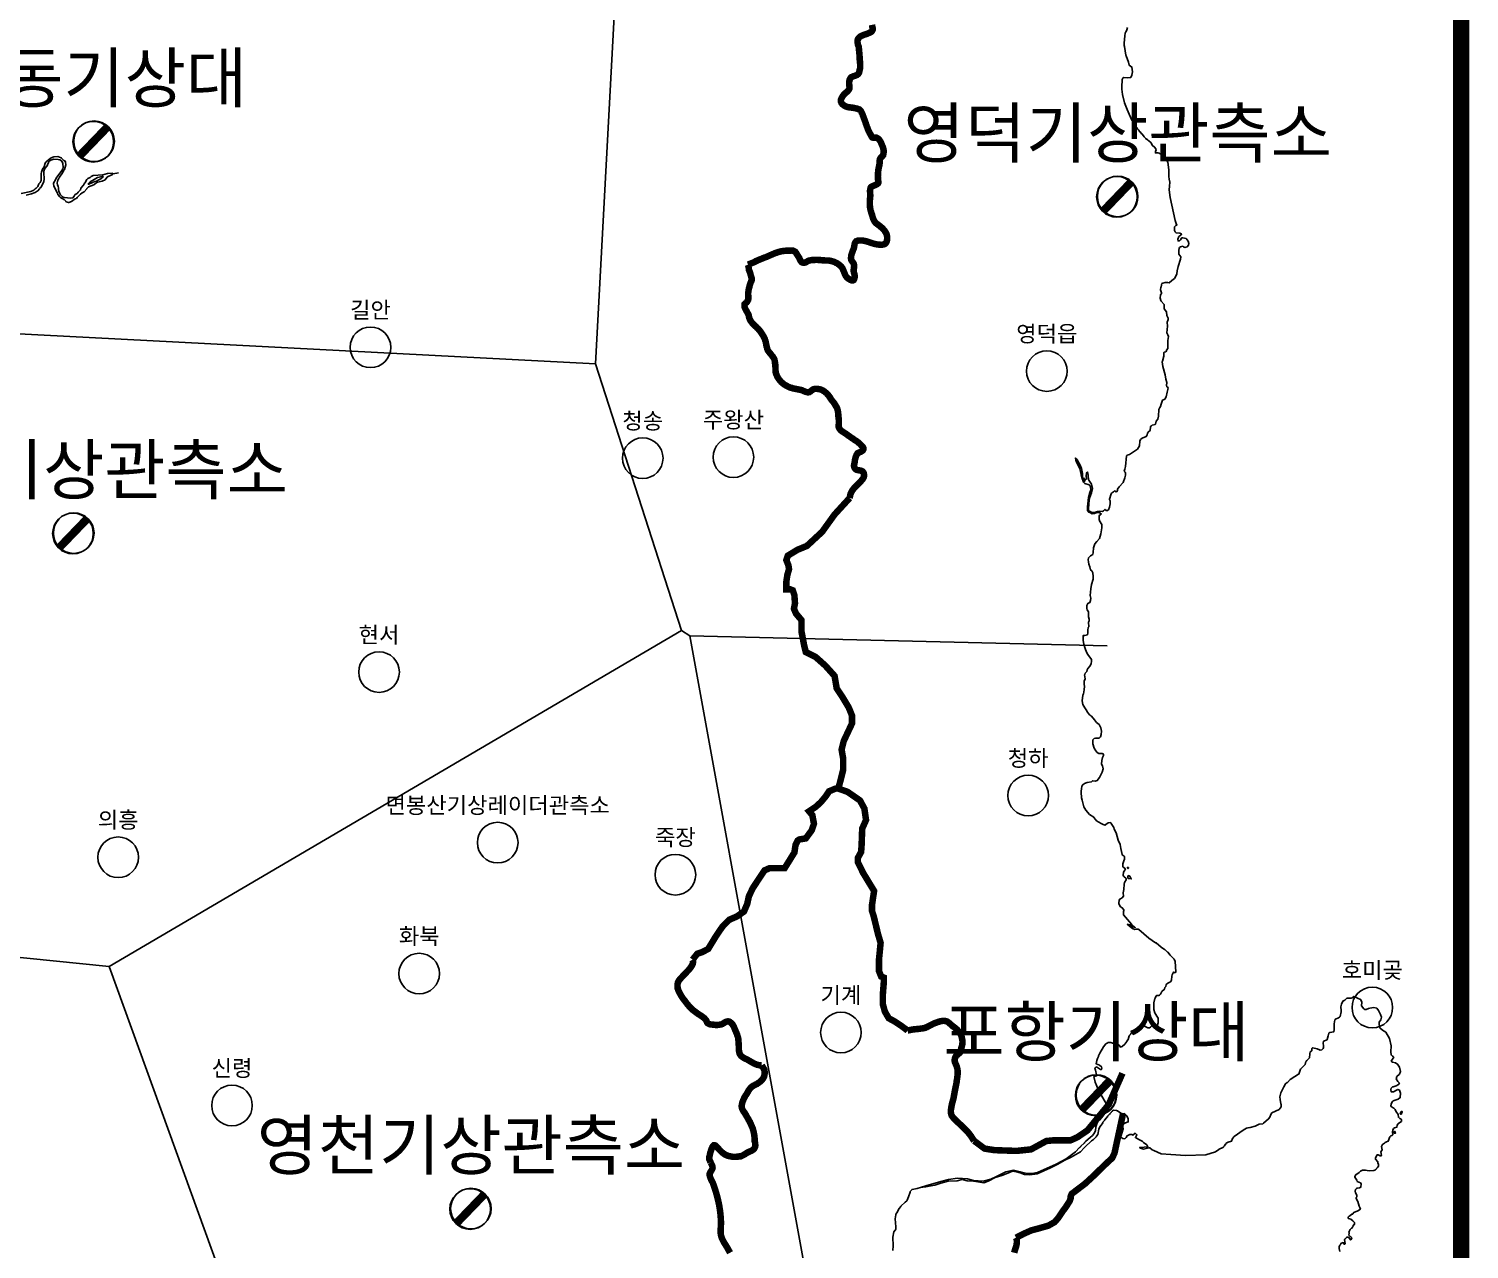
# Model space of a CAD drawing. Header units: millimetres. Extents: x -19392 to 580976, y -49129 to 736091.
# Drawn here: x 348529 to 437134, y 274821 to 349924 of the extents above; entities that cross this region are included whole.
import ezdxf
from ezdxf.enums import TextEntityAlignment as Align

# ---------------------------------------------------------------- set-up
doc = ezdxf.new("R2010")
doc.units = ezdxf.units.MM
for name, color, linetype in [('2121', 7, 'Continuous'), ('2122', 7, 'Continuous'), ('2411', 7, 'Continuous'), ('AWS', 4, 'Continuous'), ('AWS명', 2, 'Continuous'), ('EL', 2, 'Continuous'), ('MAIN-RIVER', 5, 'Continuous'), ('Point', 1, 'Continuous'), ('관측소명', 3, 'Continuous'), ('기상청', 1, 'Continuous'), ('티센', 6, 'Continuous')]:
    doc.layers.add(name, color=color, linetype=linetype)
doc.styles.get("Standard").update_dxf_attribs({"font": ''})
doc.styles.get('Standard').set_extended_font_data('Gulim')

# ---------------------------------------------------------------- blocks, each defined once
blk = doc.blocks.new('관측소(기상청)')
at = {"layer": '기상청', "const_width": 500}
blk.add_lwpolyline([(821, 874), (-914, -926)], dxfattribs=at)
at = {"layer": '기상청'}
blk.add_circle((-46, -26), 1250, dxfattribs=at)

msp = doc.modelspace()

# ---------------------------------------------------------------- linework, layer by layer
at = {"const_width": 1000}
msp.add_lwpolyline([(436634, 41900), (436634, 603450), (72212, 603450), (72212, 41900)], close=True, dxfattribs=at)
at = {"layer": '2121', "color": 7}
for points in [[(416110, 350010), (416070, 349850), (416060, 349800), (416010, 349740), (415980, 349650), (415950, 349500), (415910, 349040), (415920, 348980), (415910, 348900), (415930, 348830), (416020, 348300), (416040, 348270), (416180, 347870), (416220, 347680), (416220, 347680), (416391, 347563), (416411, 347428), (416432, 347274), (416391, 347062), (416313, 346928), (416120, 346900), (416120, 346900), (415880, 346930), (415840, 346900), (415820, 346880), (415780, 346800), (415760, 346340), (415760, 346200), (415800, 345880), (415930, 345360), (416090, 344960), (416160, 344820), (416210, 344660), (416300, 344480), (416300, 344470), (416410, 344280), (416620, 343910), (416670, 343850), (416660, 343840), (416680, 343830), (416680, 343820), (416730, 343760), (416780, 343720), (416780, 343710), (416790, 343710), (416800, 343680), (416810, 343680), (416810, 343680), (416860, 343600), (416880, 343600), (416900, 343560), (416930, 343540), (416950, 343490), (417010, 343450), (417010, 343420), (417030, 343420), (417140, 343280), (417130, 343270), (417250, 343170), (417270, 343130), (417320, 343130), (417350, 343090), (417550, 342930), (417650, 342740), (417670, 342740), (417670, 342720), (417760, 342670), (417760, 342660), (417770, 342660), (417770, 342640), (417860, 342530), (417870, 342470), (417830, 342370), (417830, 342290), (417990, 342300), (418070, 342260), (418130, 342230), (418180, 342220), (418455, 341974), (418589, 341721), (418666, 341241), (418666, 340834), (418687, 340679), (418723, 340488), (418703, 340240), (418687, 340023), (418744, 339543), (419053, 338135), (419110, 337944), (419146, 337830), (419090, 337810), (419000, 337730), (419000, 337730), (419000, 337520), (419040, 337420), (419100, 337360), (419340, 337340), (419420, 337300), (419440, 337270), (419420, 337250), (419390, 337230), (419270, 337140), (419220, 336980), (419230, 336870), (419310, 336870), (419380, 336940), (419430, 337040), (419460, 337050), (419520, 337050), (419720, 337010), (419838, 336860), (419889, 336716), (419859, 336602), (419781, 336504), (419637, 336468), (419570, 336514), (419520, 336540), (419380, 336500), (419320, 336460), (419300, 336410), (419280, 336310), (419270, 336050), (419270, 336050), (419389, 335900), (419379, 335746), (419224, 335286), (419177, 335023), (419146, 334842), (419090, 334698), (419002, 334564), (418832, 334440), (418687, 334295), (418589, 334306), (418430, 334320), (418290, 334280), (418230, 334240), (418210, 334160), (418180, 334030), (418170, 334020), (418150, 333870), (418200, 333670), (418200, 333630), (418140, 333550), (418130, 333350), (418170, 333210), (418190, 333170), (418370, 332960), (418370, 332700), (418510, 332500), (418540, 332290), (418610, 332120), (418610, 332040), (418560, 331880), (418580, 331620), (418550, 331410), (418550, 331410), (418543, 331210), (418589, 331086), (418630, 330998), (418599, 330740), (418589, 330343), (418589, 330250), (418520, 330150), (418520, 330120), (418520, 330100), (418470, 330050), (418380, 330020), (418360, 330000), (418350, 329780), (418260, 329480), (418250, 329430), (418290, 329150), (418430, 328630), (418470, 328360), (418540, 328160), (418520, 327980), (418520, 327980), (418543, 327892), (418610, 327845), (418599, 327721), (418553, 327566), (418496, 327267), (418408, 327123), (418270, 327060), (418170, 326760), (418160, 326720), (418100, 326610), (418050, 326490), (418030, 326080), (417990, 325910), (417870, 325770), (417830, 325600), (417810, 325570), (417640, 325530), (417590, 325500), (417560, 325460), (417540, 325430), (417500, 325200), (417400, 325130), (417340, 325030), (417330, 324940), (417310, 324900), (417270, 324830), (417020, 324740), (416920, 324640), (416880, 324550), (416850, 324250), (416720, 324050), (416240, 323720), (416100, 323690), (416050, 323640), (415990, 322980), (415960, 322830), (415920, 322710), (415920, 322710), (415962, 322649), (415999, 322571), (415988, 322447), (415942, 322282), (415839, 322004), (415606, 321746), (415508, 321591), (415508, 321503), (415462, 321457), (415415, 321436), (415310, 321490), (415250, 321420), (415140, 321350), (415110, 321310), (415000, 320980), (415010, 320960), (415010, 320960), (415039, 320879), (415049, 320812), (415049, 320688), (415008, 320476), (414941, 320321), (414884, 320290), (414807, 320290), (414730, 320350), (414730, 320350), (414630, 320250), (414570, 320220), (414400, 320230), (414260, 320220), (414140, 320180), (414070, 320160), (413930, 320150), (413810, 320210), (413740, 320260), (413720, 320350), (413740, 320720), (413770, 321030), (413900, 321360), (413960, 321630), (413900, 321900), (413740, 322140), (413720, 322180), (413670, 322610), (413640, 322640), (413610, 322620), (413590, 322550), (413580, 322410), (413590, 322210), (413590, 322210), (413580, 322200), (413550, 322180), (413510, 322190), (413430, 322270), (413480, 322180), (413490, 322080), (413460, 322060), (413430, 322070), (413400, 322120), (413380, 322190), (413360, 322270), (413350, 322360), (413340, 322480), (413340, 322550), (413280, 322870), (413210, 323060), (413010, 323400), (413000, 323430), (412920, 323520), (412940, 323380), (412980, 323260), (413050, 323120), (413180, 322840), (413220, 322670), (413250, 322620), (413270, 322480), (413330, 322240), (413380, 322080), (413410, 322020), (413460, 321960), (413490, 321940), (413490, 321940), (413750, 321860), (413790, 321820), (413820, 321780), (413840, 321730), (413850, 321550), (413800, 321390), (413770, 321320), (413770, 321270), (413750, 321260), (413710, 321070), (413650, 320500), (413650, 320410), (413650, 320280), (413730, 320170), (413830, 320130), (413950, 320080), (414020, 320090), (414080, 320100), (414180, 320140), (414260, 320160), (414320, 320160), (414400, 320140), (414450, 320120), (414500, 320080), (414490, 320060), (414400, 319990), (414370, 319940), (414370, 319730), (414390, 319670), (414400, 319650), (414533, 319423), (414533, 319212), (414476, 318851), (414389, 318562), (414234, 318366), (414110, 318231), (414032, 317973), (413996, 317705), (413976, 317581), (413830, 317490), (413830, 317490), (413720, 317360), (413700, 317240), (413720, 317120), (413740, 316980), (413800, 316810), (413840, 316620), (413914, 316570), (413991, 316436), (414002, 316224), (414002, 316054), (413903, 315734), (413857, 315455), (413826, 315053), (413857, 314888), (413847, 314743), (413800, 314609), (413670, 314550), (413670, 314550), (413610, 314440), (413610, 314250), (413640, 314170), (413710, 314040), (413710, 314000), (413710, 313730), (413750, 313590), (413750, 313500), (413710, 313400), (413740, 313130), (413700, 313070), (413670, 312920), (413670, 312760), (413650, 312630), (413490, 312580), (413390, 312590), (413380, 312280), (413380, 312280), (413430, 312050), (413510, 311780), (413590, 311570), (413670, 311410), (413900, 311110), (413900, 310980), (413890, 310870), (413820, 310720), (413670, 310550), (413640, 310470), (413610, 310380), (413520, 310270), (413490, 310190), (413480, 310160), (413510, 309920), (413440, 309770), (413440, 309740), (413440, 309580), (413460, 309470), (413450, 309250), (413400, 308990), (413370, 308920), (413320, 308570), (413360, 308340), (413490, 308130), (413580, 308010), (413660, 307860), (413780, 307710), (413900, 307630), (414090, 307400), (414198, 307235), (414368, 307116), (414476, 306905), (414512, 306703), (414492, 306492), (414456, 306347), (414368, 306270), (414160, 306270), (414070, 306240), (413990, 306160), (413990, 305930), (414070, 305650), (414160, 305490), (414250, 305390), (414250, 305390), (414342, 305331), (414554, 305320), (414647, 305279), (414647, 305212), (414579, 305078), (414543, 304887), (414523, 304675), (414579, 304562), (414610, 304386), (414554, 304185), (414399, 303839), (414254, 303674), (414131, 303628), (413970, 303650), (413970, 303650), (413900, 303590), (413630, 303540), (413460, 303470), (413360, 303400), (413300, 303320), (413290, 303150), (413260, 303010), (413260, 302940), (413290, 302590), (413320, 302450), (413430, 302040), (413560, 301830), (413770, 301580), (414040, 301410), (414040, 301390), (414050, 301390), (414140, 301270), (414150, 301260), (414210, 301180), (414490, 301020), (414610, 300950), (414750, 300910), (414770, 300930), (414880, 301030), (414950, 301060), (415060, 301070), (415080, 301060), (415120, 301020), (415270, 300780), (415300, 300660), (415415, 300444), (415483, 300212), (415539, 300000), (415670, 299720), (415700, 299490), (415790, 299120), (415810, 299070), (415890, 299030), (415930, 298980), (415940, 298950), (415930, 298830), (415880, 298730), (415820, 298540), (415820, 298390), (415830, 298360), (415990, 298220), (415960, 298140), (415860, 298020), (415850, 297840), (415870, 297770), (415900, 297730), (416010, 297660), (416040, 297620), (416040, 297550), (415930, 297390), (415900, 297290), (415880, 296950), (415840, 296760), (415860, 296540), (415790, 296450), (415640, 296370), (415630, 296340), (415600, 296270), (415580, 296140), (415580, 296140), (415590, 296100), (415650, 295950), (415690, 295900), (415790, 295830), (415890, 295710), (415880, 295660), (415860, 295600), (415870, 295400), (416360, 294820), (416590, 294610), (416420, 294650), (416340, 294730), (416250, 294790), (416100, 294820), (416130, 294790), (416430, 294550), (416560, 294500), (416660, 294520), (416770, 294520), (416810, 294500), (417420, 293960), (417840, 293680), (417870, 293670), (418180, 293410), (418400, 293270), (418410, 293270), (418570, 293110), (418600, 293100), (418600, 293100), (418739, 292925), (418981, 292672), (419048, 292518), (419084, 291893), (419038, 291837), (418940, 291870), (418870, 291700), (418850, 291620), (418820, 291370), (418810, 291330), (418750, 291270), (418590, 291200), (418500, 291120), (418470, 290990), (418420, 290920), (418390, 290820), (418220, 290670), (418150, 290520), (418100, 290470), (418090, 290450), (418050, 290430), (417900, 290440), (417870, 290410), (417820, 290270), (417800, 290240), (417740, 289980), (417740, 289570), (417790, 289370), (417810, 289330), (417970, 289110), (418000, 289040), (418000, 288970), (418000, 288970), (417996, 288859), (418006, 288751), (417939, 288549), (417872, 288462), (417758, 288503), (417630, 288580), (417540, 288490), (417470, 288450), (417370, 288450), (417240, 288510), (417150, 288570), (417040, 288560), (417000, 288540), (416870, 288390), (416500, 288230), (416450, 288180), (416350, 288120), (416320, 288070), (416280, 288040), (416270, 288020), (416210, 287950), (416160, 287730), (416080, 287630), (416080, 287610), (416080, 287610), (415952, 287445), (415797, 287290), (415689, 287254), (415596, 287378), (415500, 287440), (415320, 287460), (415250, 287480), (415080, 287550), (414930, 287540), (414860, 287500), (414790, 287460), (414640, 287270), (414410, 286890), (414400, 286850), (414340, 286730), (414330, 286690), (414270, 286560), (414230, 286430), (414190, 286220), (414190, 286220), (414383, 286145), (414507, 286052), (414528, 285964), (414507, 285876), (414450, 285887), (414270, 286011), (414182, 286042), (414100, 285970), (414150, 285840), (414210, 285560), (414210, 285490), (414060, 285450), (414050, 285440), (414120, 285100), (414220, 284850), (414340, 284590), (414950, 283550), (414970, 283500), (414963, 283479)], [(421732, 280963), (421747, 280968), (421980, 281080), (422020, 281110), (422020, 281120), (422080, 281180), (422110, 281240), (422120, 281240), (422120, 281250), (422170, 281300), (422170, 281320), (422220, 281360), (422300, 281400), (422520, 281460), (422570, 281630), (422670, 281750), (423230, 282150), (423445, 282275), (423528, 282292), (423661, 282309), (423960, 282392), (424220, 282510), (424440, 282540), (424490, 282570), (424780, 282850), (424790, 282850), (424870, 282940), (424930, 283120), (425000, 283210), (425440, 283410), (425510, 283500), (425570, 283590), (425560, 283730), (425550, 283770), (425550, 283770), (425506, 284037), (425489, 284203), (425539, 284436), (425624, 284618), (425723, 284818), (425840, 285000), (425940, 285070), (425950, 285070), (426130, 285260), (426690, 285630), (426680, 285650), (426760, 285900), (426780, 285930), (427040, 286180), (427090, 286370), (427140, 286420), (427140, 286440), (427310, 286590), (427330, 286840), (427360, 286960), (427460, 287030), (427460, 287170), (427490, 287210), (427510, 287220), (427780, 287160), (427920, 287090), (427950, 287060), (428060, 287090), (428150, 287170), (428170, 287230), (428170, 287330), (428150, 287500), (428180, 287620), (428390, 287710), (428400, 287720), (428450, 287960), (428450, 287960), (428500, 288120), (428560, 288160), (428800, 288190), (428820, 288340), (428820, 288700), (428870, 288930), (428900, 288980), (429100, 289060), (429160, 289110), (429190, 289140), (429260, 289420), (429260, 289510), (429230, 289730), (429270, 289900), (429270, 289900), (429366, 290085), (429482, 290152), (429600, 290260), (429600, 290260), (429880, 290270), (429930, 290290), (430030, 290370), (430130, 290360), (430260, 290270), (430450, 290180), (430510, 290090), (430520, 290020), (430510, 289790), (430650, 289620), (430710, 289580), (430800, 289580), (430940, 289640), (431020, 289650), (431260, 289687), (431443, 289653), (431559, 289504), (431676, 289271), (431744, 289105), (431709, 288939), (431593, 288789), (431593, 288640), (431643, 288440), (431810, 288307), (432010, 288174), (432242, 287792), (432326, 287344), (432320, 286960), (432320, 286960), (432330, 286780), (432420, 286700), (432450, 286690), (432490, 286640), (432460, 286570), (432340, 286400), (432360, 286370), (432420, 286340), (432600, 286280), (432690, 286230), (432730, 286210), (432857, 286014), (432907, 285765), (432857, 285599), (432675, 285449), (432641, 285300), (432741, 285150), (432841, 285034), (432791, 284951), (432641, 284868), (432450, 284810), (432450, 284810), (432410, 284810), (432340, 284740), (432310, 284650), (432330, 284510), (432480, 284510), (432660, 284600), (432741, 284652), (432841, 284618), (432907, 284419), (432891, 284153), (432760, 284050), (432460, 283950), (432420, 283910), (432340, 283760), (432330, 283740), (432310, 283640), (432350, 283590), (432500, 283510), (432580, 283420), (432630, 283310), (432770, 283120), (432780, 282940), (432860, 282860), (432940, 282830), (432970, 282790), (432970, 282690), (432750, 282530), (432750, 282510), (432700, 282450), (432680, 282330), (432530, 282280), (432480, 282240), (432440, 282140), (432440, 282100), (432420, 282040), (432440, 281860), (432380, 281820), (432320, 281790), (432260, 281740), (432150, 281470), (432050, 281420), (432050, 281420), (431970, 281390), (431920, 281340), (431802, 281270), (431747, 281134)], [(417727, 280894), (417640, 280940), (417480, 281060), (417430, 281060), (417180, 280990), (417100, 280980), (416910, 281030), (416860, 281070), (416910, 281090), (417370, 281130), (417300, 281240), (417100, 281390), (417020, 281470), (417020, 281470), (416804, 281578), (416602, 281691), (416690, 281867), (416587, 281955), (416442, 281846), (416375, 281887), (416267, 281887), (416097, 281800), (416035, 281691), (415952, 281614), (415833, 281635), (415710, 281712), (415720, 281810), (415854, 282233), (415833, 282347), (415777, 282434), (415808, 282491), (415999, 282589), (416164, 282656), (416164, 282847), (416076, 283038), (415931, 283162), (415818, 283147), (415700, 283200), (415500, 283340), (415440, 283360), (415250, 283380), (415200, 283340), (415184, 283324)], [(417727, 280894), (418192, 280686), (418783, 280655), (419685, 280592), (420930, 280624), (421521, 280810), (421732, 280963)], [(431747, 281133), (431782, 280935), (431709, 280822), (431738, 280578), (431725, 280565), (431650, 280564), (431525, 280631), (431469, 280636), (431444, 280611), (431378, 280416), (431378, 280372), (431506, 280200), (431520, 280119), (431558, 280057), (431547, 279932), (431502, 279848), (431425, 279786), (431425, 279761), (431376, 279710), (431277, 279659), (430971, 279647), (430745, 279694), (430570, 279692), (430446, 279628), (430357, 279533), (430168, 279404), (430107, 279301), (430100, 279264), (430135, 279188), (430225, 279064), (430249, 278990), (430249, 278990), (430444, 278899), (430489, 278841), (430461, 278633), (430380, 278595), (430243, 278584), (430200, 278561), (430145, 278491), (430121, 278391), (430135, 278297), (430225, 278142), (430226, 278037), (430189, 277998), (430178, 277942), (430294, 277750), (430360, 277476), (430411, 277395), (430438, 277283), (430290, 277181), (430035, 277071), (429974, 276995), (429974, 276983), (429924, 276969), (429801, 276878), (429746, 276850), (429683, 276797), (429697, 276713), (429709, 276701), (429853, 276672), (429967, 276577), (430076, 276460), (430089, 276347), (430089, 276347), (430003, 276290), (430004, 276233), (429964, 276192), (429964, 276179), (429919, 276124), (429899, 276118), (429807, 276031), (429795, 275986), (429735, 275873), (429742, 275805), (429737, 275691), (429820, 275593), (429844, 275585), (429915, 275525), (429903, 275457), (429851, 275403), (429826, 275403), (429717, 275553), (429627, 275565), (429590, 275539), (429485, 275437), (429473, 275394), (429495, 275163), (429480, 275138), (429442, 275137), (429382, 275224), (429247, 275180), (429235, 275140), (429171, 275066), (429143, 274959), (429137, 274864), (429137, 274864), (429177, 274683)]]:
    msp.add_lwpolyline(points, dxfattribs=at)
at = {"layer": '2122', "color": 7}
for points in [[(416170, 298310), (416160, 298320), (416140, 298330), (416110, 298320), (416100, 298300), (416110, 298270), (416140, 298250), (416160, 298250), (416180, 298270), (416170, 298310), (416170, 298310)], [(416250, 297760), (416350, 297610), (416170, 297630), (416160, 297640), (416130, 297690), (416140, 297780), (416150, 297800), (416210, 297810), (416250, 297760), (416250, 297760)], [(432910, 283220), (432890, 283150), (432900, 283140), (432970, 283140), (432990, 283210), (433020, 283250), (433020, 283290), (432950, 283290), (432910, 283220), (432910, 283220)], [(432620, 281980), (432590, 281970), (432520, 281970), (432520, 282040), (432540, 282070), (432560, 282070), (432590, 282060), (432610, 282040), (432610, 282040)]]:
    msp.add_lwpolyline(points, dxfattribs=at)
at = {"layer": '2411', "const_width": 400}
for points in [[(400400, 350170), (400410, 350120), (400410, 350070), (400430, 350010), (400440, 349960), (400440, 349910), (400440, 349860), (400430, 349840), (400410, 349800), (400380, 349760), (400380, 349760), (400340, 349730), (400290, 349700), (400250, 349680), (400190, 349660), (400150, 349640), (400110, 349620), (400060, 349600), (400010, 349590), (399960, 349570), (399910, 349560), (399870, 349540), (399820, 349520), (399770, 349500), (399730, 349480), (399680, 349450), (399640, 349420), (399600, 349380), (399570, 349340), (399540, 349300), (399530, 349280), (399520, 349240), (399510, 349190), (399510, 349140), (399510, 349080), (399520, 349030), (399530, 348980), (399530, 348970), (399540, 348920), (399560, 348870), (399580, 348830), (399580, 348820), (399580, 348820), (399600, 348640), (399600, 348590), (399610, 348540), (399610, 348490), (399620, 348440), (399620, 348390), (399630, 348340), (399630, 348290), (399630, 348240), (399640, 348190), (399640, 348140), (399640, 348090), (399640, 348040), (399640, 348020), (399650, 347970), (399660, 347920), (399660, 347870), (399660, 347820), (399670, 347770), (399670, 347720), (399670, 347670), (399670, 347620), (399670, 347570), (399670, 347520), (399660, 347470), (399650, 347420), (399640, 347400), (399630, 347350), (399620, 347300), (399610, 347250), (399590, 347200), (399560, 347160), (399550, 347140), (399510, 347110), (399470, 347080), (399470, 347080), (399420, 347060), (399370, 347040), (399320, 347020), (399270, 347010), (399220, 346990), (399180, 346970), (399130, 346950), (399100, 346920), (399090, 346910), (399060, 346870), (399040, 346820), (399020, 346780), (399010, 346730), (399000, 346680), (398990, 346630), (398990, 346580), (398990, 346530), (399000, 346480), (399000, 346430), (399010, 346380), (399010, 346330), (399010, 346280), (399010, 346250), (398990, 346210), (398970, 346170), (398940, 346130), (398910, 346100), (398870, 346060), (398830, 346020), (398790, 345990), (398750, 345950), (398720, 345920), (398680, 345880), (398640, 345840), (398610, 345800), (398600, 345780), (398600, 345780), (398570, 345730), (398540, 345690), (398520, 345640), (398500, 345590), (398480, 345540), (398480, 345490), (398480, 345450), (398500, 345410), (398520, 345360), (398550, 345320), (398580, 345280), (398620, 345250), (398670, 345220), (398680, 345210), (398720, 345180), (398760, 345160), (398800, 345140), (398850, 345120), (398900, 345110), (398950, 345100), (399000, 345090), (399050, 345090), (399100, 345080), (399150, 345070), (399210, 345070), (399260, 345060), (399310, 345050), (399330, 345040), (399390, 345030), (399440, 345020), (399490, 345010), (399530, 344990), (399580, 344970), (399620, 344950), (399630, 344950), (399660, 344920), (399660, 344920), (399700, 344880), (399730, 344840), (399750, 344800), (399770, 344750), (399800, 344700), (399820, 344660), (399830, 344610), (399850, 344560), (399860, 344540), (399880, 344490), (399890, 344440), (399910, 344400), (399930, 344350), (399950, 344300), (399960, 344260), (399980, 344210), (399990, 344180), (400010, 344130), (400020, 344080), (400040, 344030), (400060, 343990), (400070, 343940), (400090, 343890), (400110, 343850), (400130, 343800), (400140, 343750), (400160, 343710), (400180, 343660), (400200, 343610), (400230, 343570), (400250, 343530), (400270, 343480), (400300, 343440), (400320, 343390), (400330, 343380), (400350, 343330), (400350, 343330), (400380, 343280), (400410, 343240), (400430, 343230), (400470, 343220), (400520, 343220), (400580, 343220), (400630, 343230), (400660, 343230), (400700, 343210), (400740, 343190), (400780, 343160), (400820, 343130), (400850, 343090), (400880, 343050), (400910, 343000), (400940, 342950), (400960, 342900), (400980, 342850), (401000, 342800), (401020, 342750), (401040, 342710), (401060, 342660), (401080, 342610), (401090, 342560), (401100, 342520), (401110, 342470), (401120, 342420), (401120, 342390), (401120, 342340), (401110, 342290), (401110, 342240), (401090, 342190), (401070, 342150), (401070, 342130), (401040, 342090), (401000, 342050), (401000, 342050), (400970, 342020), (400930, 341980), (400900, 341940), (400890, 341920), (400880, 341870), (400870, 341820), (400870, 341770), (400870, 341720), (400870, 341670), (400870, 341660), (400860, 341610), (400850, 341560), (400850, 341510), (400830, 341460), (400820, 341410), (400810, 341360), (400800, 341310), (400790, 341270), (400790, 341230), (400780, 341180), (400780, 341130), (400770, 341080), (400770, 341030), (400770, 340980), (400770, 340930), (400760, 340880), (400760, 340830), (400770, 340780), (400770, 340730), (400770, 340680), (400770, 340630), (400780, 340570), (400790, 340520), (400790, 340470), (400790, 340450), (400770, 340410), (400770, 340410), (400730, 340380), (400690, 340350), (400640, 340330), (400590, 340300), (400580, 340300), (400530, 340280), (400480, 340260), (400430, 340240), (400390, 340220), (400360, 340200), (400330, 340170), (400310, 340130), (400300, 340090), (400290, 340040), (400280, 339990), (400280, 339940), (400280, 339880), (400290, 339830), (400290, 339770), (400290, 339710), (400300, 339660), (400290, 339610), (400290, 339560), (400280, 339510), (400270, 339460), (400270, 339410), (400260, 339360), (400260, 339310), (400260, 339260), (400260, 339210), (400260, 339160), (400260, 339110), (400260, 339060), (400270, 339010), (400270, 338960), (400280, 338910), (400280, 338910), (400290, 338860), (400300, 338810), (400310, 338760), (400320, 338710), (400340, 338670), (400350, 338620), (400370, 338570), (400380, 338520), (400400, 338490), (400410, 338440), (400420, 338390), (400440, 338340), (400450, 338290), (400470, 338240), (400490, 338200), (400510, 338150), (400530, 338110), (400560, 338060), (400590, 338020), (400620, 337990), (400660, 337950), (400700, 337920), (400740, 337890), (400780, 337860), (400820, 337830), (400860, 337800), (400900, 337770), (400940, 337730), (400980, 337700), (401020, 337670), (401050, 337630), (401070, 337620), (401100, 337580), (401140, 337540), (401170, 337500), (401200, 337450), (401200, 337450), (401230, 337410), (401250, 337370), (401280, 337320), (401300, 337270), (401310, 337230), (401320, 337180), (401330, 337130), (401330, 337070), (401330, 337020), (401330, 336960), (401320, 336910), (401310, 336860), (401290, 336810), (401270, 336770), (401240, 336730), (401210, 336700), (401180, 336680), (401140, 336660), (401090, 336650), (401040, 336640), (400990, 336630), (400940, 336630), (400880, 336640), (400830, 336640), (400770, 336650), (400740, 336650), (400690, 336660), (400640, 336670), (400590, 336680), (400550, 336690), (400500, 336700), (400450, 336720), (400400, 336730), (400350, 336750), (400310, 336760), (400260, 336780), (400260, 336780), (400210, 336800), (400160, 336810), (400110, 336830), (400090, 336830), (400040, 336850), (399990, 336860), (399940, 336870), (399890, 336880), (399840, 336890), (399790, 336900), (399740, 336900), (399710, 336900), (399660, 336900), (399600, 336900), (399550, 336890), (399500, 336880), (399460, 336860), (399420, 336830), (399410, 336830), (399390, 336800), (399360, 336760), (399340, 336720), (399330, 336670), (399320, 336620), (399310, 336570), (399300, 336510), (399290, 336460), (399280, 336410), (399260, 336360), (399240, 336320), (399220, 336270), (399200, 336220), (399190, 336180), (399170, 336130), (399150, 336080), (399140, 336030), (399140, 336030), (399140, 336020), (399120, 335970), (399120, 335910), (399110, 335860), (399110, 335810), (399110, 335760), (399120, 335720), (399120, 335710), (399140, 335660), (399170, 335620), (399200, 335580), (399230, 335540), (399260, 335490), (399280, 335450), (399280, 335440), (399290, 335400), (399300, 335350), (399300, 335300), (399290, 335250), (399290, 335200), (399280, 335150), (399270, 335100), (399270, 335040), (399270, 335000), (399280, 334950), (399290, 334900), (399310, 334850), (399320, 334800), (399330, 334750), (399340, 334700), (399340, 334660), (399330, 334630), (399320, 334570), (399300, 334520), (399280, 334480), (399270, 334460), (399270, 334460), (399230, 334440), (399190, 334440), (399150, 334440), (399100, 334460), (399050, 334480), (398990, 334520), (398940, 334550), (398890, 334590), (398870, 334610), (398840, 334640), (398810, 334680), (398780, 334720), (398760, 334760), (398740, 334800), (398720, 334850), (398700, 334900), (398680, 334950), (398660, 335000), (398640, 335050), (398620, 335090), (398600, 335140), (398580, 335190), (398550, 335230), (398530, 335260), (398500, 335300), (398460, 335330), (398420, 335370), (398380, 335400), (398340, 335430), (398300, 335460), (398260, 335490), (398210, 335510), (398170, 335530), (398120, 335560), (398070, 335580), (398030, 335590), (398030, 335590), (397980, 335610), (397930, 335620), (397880, 335640), (397860, 335640), (397810, 335650), (397760, 335660), (397710, 335660), (397670, 335670), (397620, 335670), (397560, 335670), (397530, 335670), (397480, 335670), (397430, 335680), (397380, 335680), (397330, 335680), (397290, 335690), (397240, 335690), (397190, 335700), (397140, 335700), (397090, 335700), (397040, 335710), (396990, 335710), (396940, 335710), (396890, 335710), (396840, 335710), (396830, 335700), (396780, 335700), (396730, 335700), (396680, 335690), (396630, 335680), (396580, 335670), (396530, 335660), (396480, 335640), (396470, 335640), (396420, 335610), (396380, 335590), (396380, 335590), (396340, 335560), (396290, 335540), (396240, 335530), (396220, 335530), (396170, 335530), (396120, 335540), (396110, 335540), (396070, 335560), (396040, 335600), (396010, 335640), (395980, 335680), (395960, 335730), (395940, 335780), (395920, 335830), (395910, 335840), (395890, 335880), (395860, 335920), (395830, 335960), (395810, 336000), (395780, 336050), (395750, 336090), (395730, 336130), (395700, 336170), (395680, 336200), (395680, 336200), (395520, 336280), (395470, 336280), (395420, 336270), (395370, 336270), (395320, 336270), (395270, 336270), (395220, 336270), (395170, 336270), (395120, 336270), (395070, 336260), (395020, 336260), (394970, 336250), (394920, 336250), (394870, 336240), (394820, 336230), (394800, 336230), (394750, 336220), (394710, 336200), (394660, 336190), (394610, 336180), (394560, 336160), (394520, 336140), (394470, 336130), (394420, 336110), (394380, 336090), (394330, 336070), (394280, 336050), (394240, 336030), (394190, 336010), (394140, 335990), (394100, 335970), (394050, 335950), (394010, 335930), (393980, 335920), (393940, 335900), (393940, 335900), (393890, 335880), (393840, 335860), (393800, 335850), (393750, 335830), (393700, 335810), (393660, 335790), (393610, 335770), (393560, 335750), (393520, 335740), (393470, 335720), (393430, 335700), (393380, 335680), (393330, 335660), (393290, 335630), (393240, 335610), (393230, 335610), (393190, 335580), (392771, 335412)], [(392771, 335412), (392780, 335390), (392790, 335340), (392800, 335280), (392810, 335230), (392820, 335170), (392830, 335110), (392830, 335080), (392850, 335030), (392850, 335030), (392870, 334980), (392890, 334940), (392900, 334890), (392920, 334840), (392930, 334790), (392940, 334750), (392950, 334730), (392960, 334680), (392980, 334620), (393000, 334570), (393000, 334520), (393000, 334470), (392990, 334430), (392990, 334420), (392960, 334370), (392950, 334350), (392950, 334350), (392880, 334160), (392870, 334110), (392860, 334060), (392850, 334010), (392830, 333960), (392820, 333910), (392810, 333860), (392800, 333810), (392800, 333770), (392790, 333720), (392780, 333670), (392780, 333640), (392780, 333590), (392780, 333540), (392790, 333490), (392790, 333430), (392800, 333380), (392790, 333330), (392790, 333290), (392780, 333240), (392760, 333210), (392740, 333160), (392710, 333120), (392680, 333080), (392640, 333050), (392600, 333010), (392560, 332980), (392550, 332950), (392550, 332900), (392550, 332870), (392560, 332820), (392570, 332770), (392590, 332730), (392610, 332680), (392630, 332640), (392630, 332640), (392660, 332590), (392680, 332550), (392710, 332500), (392730, 332460), (392760, 332410), (392780, 332370), (392800, 332320), (392810, 332310), (392820, 332260), (392830, 332210), (392840, 332160), (392850, 332120), (392870, 332080), (392890, 332030), (392910, 331990), (392930, 331950), (392960, 331910), (392990, 331870), (393020, 331830), (393060, 331790), (393090, 331760), (393130, 331720), (393160, 331680), (393200, 331650), (393240, 331610), (393280, 331580), (393310, 331540), (393350, 331500), (393390, 331470), (393420, 331430), (393450, 331390), (393470, 331380), (393500, 331340), (393530, 331300), (393560, 331250), (393590, 331210), (393590, 331210), (393620, 331170), (393640, 331130), (393670, 331090), (393700, 331040), (393720, 331000), (393740, 330960), (393770, 330910), (393790, 330870), (393810, 330820), (393820, 330770), (393830, 330740), (393850, 330700), (393860, 330650), (393870, 330600), (393880, 330550), (393890, 330500), (393900, 330450), (393900, 330430), (393910, 330380), (393930, 330340), (393940, 330290), (393950, 330240), (393960, 330210), (393980, 330160), (394000, 330120), (394030, 330080), (394060, 330040), (394090, 330000), (394120, 329960), (394160, 329920), (394190, 329880), (394220, 329840), (394250, 329800), (394290, 329760), (394310, 329720), (394340, 329680), (394340, 329680), (394370, 329630), (394390, 329590), (394400, 329560), (394400, 329550), (394410, 329500), (394420, 329450), (394430, 329400), (394430, 329350), (394440, 329300), (394450, 329250), (394450, 329200), (394450, 329140), (394460, 329090), (394460, 329040), (394460, 328990), (394460, 328940), (394460, 328890), (394470, 328840), (394470, 328790), (394480, 328760), (394490, 328710), (394510, 328660), (394530, 328620), (394550, 328570), (394570, 328520), (394590, 328480), (394620, 328440), (394650, 328390), (394680, 328350), (394690, 328340), (394720, 328300), (394750, 328260), (394790, 328220), (394820, 328180), (394860, 328150), (394900, 328120), (394900, 328120), (394940, 328080), (394980, 328050), (395020, 328020), (395060, 328000), (395100, 327970), (395150, 327950), (395160, 327940), (395200, 327920), (395240, 327900), (395290, 327880), (395330, 327860), (395380, 327840), (395430, 327830), (395480, 327820), (395520, 327800), (395570, 327790), (395620, 327780), (395670, 327770), (395720, 327760), (395770, 327750), (395820, 327740), (395870, 327730), (395920, 327720), (395970, 327710), (396020, 327700), (396070, 327690), (396120, 327670), (396170, 327640), (396220, 327620), (396270, 327600), (396320, 327580), (396370, 327570), (396410, 327560), (396460, 327550), (396510, 327560), (396530, 327560), (396530, 327560), (396580, 327590), (396620, 327610), (396660, 327650), (396700, 327680), (396740, 327710), (396770, 327730), (396820, 327750), (396870, 327760), (396920, 327770), (396970, 327770), (397020, 327770), (397070, 327760), (397080, 327760), (397130, 327750), (397180, 327740), (397230, 327730), (397280, 327710), (397320, 327690), (397370, 327670), (397410, 327640), (397460, 327610), (397500, 327580), (397520, 327560), (397560, 327530), (397600, 327500), (397630, 327470), (397660, 327430), (397700, 327390), (397730, 327350), (397760, 327310), (397790, 327270), (397820, 327230), (397840, 327180), (397870, 327140), (397900, 327100), (397930, 327060), (397930, 327060), (397960, 327020), (398000, 326980), (398030, 326940), (398060, 326900), (398090, 326860), (398110, 326810), (398140, 326770), (398170, 326730), (398190, 326680), (398220, 326640), (398240, 326600), (398260, 326550), (398270, 326500), (398280, 326480), (398290, 326430), (398300, 326380), (398310, 326330), (398320, 326280), (398320, 326230), (398330, 326180), (398330, 326130), (398330, 326080), (398340, 326060), (398340, 326010), (398350, 325960), (398350, 325910), (398360, 325860), (398360, 325810), (398360, 325760), (398360, 325710), (398360, 325680), (398360, 325630), (398350, 325570), (398350, 325520), (398350, 325470), (398350, 325430), (398350, 325430), (398350, 325420), (398360, 325380), (398380, 325340), (398410, 325300), (398440, 325260), (398470, 325230), (398510, 325190), (398550, 325160), (398590, 325130), (398640, 325100), (398690, 325070), (398730, 325040), (398780, 325010), (398810, 324990), (398850, 324960), (398890, 324930), (398930, 324900), (398970, 324870), (399020, 324840), (399060, 324810), (399100, 324780), (399140, 324750), (399170, 324730), (399210, 324710), (399250, 324680), (399290, 324650), (399330, 324620), (399380, 324590), (399420, 324570), (399460, 324540), (399500, 324510), (399540, 324480), (399580, 324440), (399620, 324410), (399650, 324380), (399690, 324340), (399690, 324340), (399720, 324310), (399740, 324280), (399780, 324250), (399820, 324210), (399840, 324170), (399860, 324130), (399860, 324080), (399860, 324030), (399840, 323990), (399810, 323960), (399770, 323930), (399720, 323900), (399670, 323880), (399620, 323860), (399570, 323830), (399520, 323810), (399500, 323790), (399480, 323750), (399450, 323710), (399430, 323660), (399410, 323610), (399400, 323570), (399380, 323520), (399380, 323500), (399360, 323450), (399350, 323400), (399340, 323350), (399340, 323300), (399330, 323250), (399320, 323200), (399310, 323150), (399300, 323100), (399290, 323050), (399290, 323020), (399300, 322970), (399320, 322920), (399320, 322920), (399340, 322880), (399380, 322830), (399410, 322810), (399460, 322780), (399510, 322770), (399560, 322760), (399620, 322750), (399670, 322740), (399720, 322730), (399770, 322710), (399810, 322690), (399840, 322660), (399870, 322620), (399890, 322580), (399900, 322530), (399910, 322480), (399910, 322420), (399910, 322400), (399900, 322350), (399880, 322310), (399860, 322260), (399830, 322220), (399800, 322180), (399760, 322140), (399730, 322100), (399700, 322060), (399660, 322030), (399630, 321990), (399590, 321950), (399560, 321920), (399520, 321890), (399480, 321850), (399450, 321820), (399410, 321780), (399380, 321750), (399340, 321710), (399340, 321710), (399310, 321670), (399290, 321650), (399260, 321610), (399230, 321570), (399200, 321530), (399170, 321490), (399150, 321450), (399120, 321400), (399110, 321370), (399090, 321320), (399070, 321280), (399060, 321230), (399050, 321180), (399040, 321130), (399030, 321080), (399023, 321047)], [(399023, 321047), (398096, 320033), (397329, 318966), (396391, 318098), (395825, 317868), (395223, 317503), (395129, 317231), (395259, 316901), (395294, 316665), (395194, 316335), (395129, 315898), (395129, 315432), (395359, 315432), (395524, 315367), (395624, 315066), (395660, 314565), (395595, 314235), (395725, 313934), (396061, 313533), (396061, 312831), (396226, 311969), (396326, 311568), (396928, 311267), (397530, 310731), (398096, 310100), (398226, 309333), (398562, 308831), (398963, 308165), (399164, 307669), (399164, 307168), (398662, 306100), (398527, 305569), (398627, 305003), (398627, 304336), (398462, 303670), (398326, 303168), (398161, 303168), (397760, 303003), (397559, 302702), (397258, 302336), (396928, 302036), (396527, 301770), (396727, 301534), (396828, 301003), (396692, 300602), (396326, 300101), (395925, 300036), (395825, 299971), (395695, 299700), (395624, 299234), (395023, 298266), (394728, 298266), (394091, 298266), (393790, 298136), (393389, 297535), (393058, 297033), (392822, 296532), (392722, 296066), (392521, 295600), (392091, 295299), (391625, 295099), (391224, 294703), (390988, 294367), (390787, 294066), (390321, 293299), (389955, 293105), (389654, 293004), (389360, 292640)], [(398326, 303168), (398892, 302968), (399659, 302437), (399931, 301935), (400031, 301233), (399795, 300702), (399759, 299700), (399730, 299269), (399529, 298903), (399529, 298638), (399860, 297965), (400526, 296868), (400397, 296001), (400397, 295635), (400497, 295334), (400762, 294237), (400927, 293671), (400827, 292633), (400827, 291937), (400963, 291600), (401128, 291536), (401128, 291300), (401063, 290468), (401063, 289902), (401193, 289436), (401429, 289034), (401795, 288834), (402196, 288568), (402588, 288278)], [(389360, 292640), (389380, 292600), (389390, 292550), (389390, 292500), (389390, 292480), (389380, 292430), (389370, 292380), (389350, 292330), (389320, 292290), (389300, 292240), (389270, 292200), (389260, 292190), (389230, 292140), (389200, 292100), (389200, 292100), (389170, 292060), (389140, 292030), (389110, 291990), (389070, 291950), (389040, 291920), (389030, 291910), (388990, 291870), (388960, 291830), (388920, 291800), (388890, 291760), (388850, 291730), (388820, 291690), (388780, 291650), (388750, 291620), (388720, 291580), (388680, 291540), (388640, 291500), (388610, 291460), (388570, 291420), (388540, 291380), (388510, 291340), (388490, 291300), (388470, 291250), (388450, 291210), (388450, 291190), (388440, 291140), (388430, 291090), (388430, 291040), (388430, 290990), (388440, 290940), (388440, 290930), (388440, 290880), (388460, 290840), (388470, 290790), (388490, 290740), (388510, 290700), (388510, 290700), (388540, 290650), (388560, 290600), (388570, 290590), (388590, 290550), (388610, 290500), (388640, 290460), (388660, 290420), (388690, 290370), (388720, 290330), (388740, 290290), (388770, 290250), (388800, 290210), (388830, 290170), (388870, 290130), (388900, 290090), (388910, 290070), (388940, 290030), (388970, 289990), (389000, 289950), (389030, 289910), (389070, 289870), (389100, 289830), (389130, 289790), (389160, 289760), (389200, 289720), (389230, 289680), (389270, 289650), (389310, 289610), (389340, 289580), (389380, 289540), (389420, 289510), (389460, 289480), (389500, 289450), (389540, 289420), (389580, 289390), (389620, 289360), (389620, 289360), (389660, 289330), (389700, 289300), (389740, 289280), (389780, 289250), (389830, 289220), (389870, 289200), (389910, 289170), (389950, 289140), (389990, 289110), (390030, 289080), (390070, 289050), (390100, 289020), (390130, 288980), (390170, 288940), (390200, 288900), (390220, 288860), (390240, 288810), (390250, 288780), (390280, 288740), (390300, 288720), (390340, 288700), (390390, 288680), (390440, 288660), (390490, 288650), (390540, 288650), (390600, 288640), (390650, 288640), (390680, 288630), (390730, 288630), (390780, 288620), (390830, 288620), (390880, 288620), (390930, 288630), (390980, 288630), (391030, 288640), (391080, 288650), (391080, 288650), (391130, 288660), (391140, 288660), (391190, 288680), (391240, 288710), (391290, 288740), (391330, 288770), (391380, 288790), (391430, 288820), (391470, 288830), (391520, 288840), (391560, 288840), (391610, 288830), (391650, 288810), (391690, 288780), (391730, 288740), (391760, 288710), (391800, 288680), (391830, 288640), (391850, 288590), (391880, 288550), (391900, 288510), (391920, 288460), (391940, 288410), (391960, 288360), (391980, 288310), (392000, 288270), (392000, 288260), (392020, 288220), (392040, 288170), (392060, 288130), (392080, 288080), (392100, 288030), (392110, 287980), (392130, 287940), (392140, 287890), (392160, 287840), (392160, 287840), (392160, 287830), (392170, 287780), (392180, 287730), (392180, 287680), (392190, 287630), (392190, 287580), (392190, 287530), (392200, 287480), (392200, 287430), (392200, 287380), (392210, 287330), (392210, 287320), (392210, 287270), (392210, 287210), (392210, 287160), (392210, 287110), (392210, 287060), (392220, 287010), (392230, 286960), (392240, 286910), (392250, 286860), (392270, 286820), (392300, 286780), (392320, 286750), (392350, 286710), (392390, 286680), (392430, 286650), (392470, 286620), (392490, 286610), (392530, 286580), (392570, 286560), (392620, 286540), (392670, 286520), (392710, 286500), (392860, 286410), (392860, 286410), (392880, 286400), (392930, 286370), (392970, 286350), (393010, 286320), (393060, 286300), (393100, 286270), (393150, 286250), (393190, 286230), (393240, 286210), (393290, 286190), (393340, 286170), (393390, 286160), (393440, 286150), (393480, 286140), (393480, 286140), (393510, 286140), (393560, 286140), (393610, 286140), (393618, 286140)], [(402588, 288278), (402600, 288280), (402650, 288290), (402700, 288300), (402740, 288310), (402790, 288320), (402840, 288330), (402890, 288340), (402910, 288340), (402960, 288350), (403010, 288350), (403060, 288360), (403110, 288360), (403110, 288360), (403160, 288370), (403210, 288370), (403260, 288380), (403310, 288380), (403360, 288390), (403410, 288400), (403460, 288400), (403510, 288410), (403560, 288420), (403610, 288430), (403650, 288440), (403660, 288450), (403710, 288470), (403760, 288480), (403800, 288510), (403850, 288530), (403890, 288550), (403940, 288570), (403980, 288600), (404030, 288620), (404070, 288640), (404120, 288670), (404160, 288690), (404210, 288710), (404250, 288730), (404300, 288750), (404340, 288760), (404370, 288770), (404420, 288790), (404470, 288810), (404520, 288820), (404570, 288840), (404620, 288850), (404680, 288860), (404730, 288870), (404780, 288870), (404780, 288870), (404820, 288870), (404870, 288870), (404920, 288860), (404960, 288850), (405000, 288840), (405040, 288820), (405080, 288790), (405120, 288760), (405160, 288730), (405200, 288690), (405240, 288660), (405280, 288620), (405320, 288590), (405350, 288550), (405390, 288530), (405430, 288500), (405470, 288470), (405510, 288440), (405550, 288400), (405590, 288370), (405630, 288340), (405660, 288300), (405690, 288270), (405730, 288230), (405730, 288220), (405760, 288180), (405790, 288140), (405820, 288100), (405850, 288050), (405870, 288010), (405890, 287960), (405910, 287910), (405920, 287860), (405930, 287810), (405940, 287760), (405950, 287710), (405950, 287710), (405960, 287660), (405960, 287610), (405960, 287570), (405960, 287520), (405950, 287470), (405950, 287420), (405940, 287370), (405930, 287320), (405910, 287270), (405900, 287220), (405890, 287170), (405880, 287160), (405870, 287110), (405860, 287060), (405840, 287010), (405820, 286960), (405800, 286920), (405770, 286890), (405740, 286860), (405700, 286830), (405660, 286790), (405620, 286760), (405580, 286730), (405570, 286710), (405540, 286670), (405520, 286620), (405500, 286570), (405490, 286520), (405480, 286470), (405480, 286420), (405490, 286380), (405500, 286330), (405520, 286280), (405540, 286240), (405560, 286190), (405580, 286140), (405580, 286140), (405590, 286120), (405610, 286070), (405620, 286020), (405640, 285970), (405650, 285920), (405660, 285880), (405660, 285840), (405670, 285790), (405670, 285740), (405670, 285690), (405670, 285640), (405670, 285590), (405660, 285540), (405660, 285490), (405650, 285440), (405640, 285390), (405640, 285340), (405630, 285290), (405620, 285240), (405620, 285230), (405610, 285180), (405610, 285130), (405600, 285080), (405590, 285030), (405580, 284980), (405570, 284930), (405560, 284890), (405550, 284840), (405540, 284790), (405530, 284740), (405520, 284690), (405510, 284640), (405500, 284590), (405490, 284540), (405480, 284490), (405460, 284370), (405450, 284320), (405440, 284270), (405430, 284220), (405430, 284180), (405420, 284160), (405410, 284110), (405400, 284060), (405390, 284010), (405370, 283960), (405360, 283910), (405350, 283870), (405330, 283820), (405320, 283770), (405310, 283720), (405300, 283670), (405290, 283620), (405280, 283570), (405280, 283540), (405270, 283490), (405260, 283440), (405250, 283380), (405250, 283330), (405250, 283280), (405250, 283230), (405260, 283180), (405270, 283130), (405280, 283090), (405300, 283040), (405330, 283000), (405360, 282960), (405390, 282920), (405420, 282880), (405460, 282850), (405490, 282820), (405490, 282820), (405520, 282780), (405560, 282750), (405590, 282710), (405630, 282680), (405670, 282640), (405700, 282610), (405740, 282580), (405780, 282540), (405810, 282510), (405850, 282480), (405880, 282450), (405910, 282410), (405950, 282380), (405990, 282340), (406020, 282310), (406060, 282270), (406090, 282240), (406130, 282200), (406160, 282170), (406200, 282130), (406230, 282090), (406270, 282060), (406300, 282020), (406330, 281980), (406360, 281940), (406370, 281940), (406400, 281900), (406430, 281860), (406460, 281820), (406490, 281780), (406510, 281740), (406540, 281700), (406570, 281650), (406600, 281610), (406620, 281570), (406650, 281530), (406650, 281530), (406680, 281490)], [(393618, 286140), (393660, 286070), (393680, 286030), (393710, 285980), (393730, 285940), (393760, 285900), (393770, 285850), (393790, 285800), (393790, 285760), (393800, 285710), (393800, 285650), (393790, 285600), (393790, 285550), (393770, 285500), (393760, 285450), (393740, 285410), (393710, 285360), (393700, 285330), (393670, 285290), (393640, 285250), (393600, 285210), (393570, 285180), (393530, 285140), (393490, 285110), (393450, 285080), (393400, 285050), (393360, 285020), (393320, 284990), (393270, 284970), (393230, 284950), (393180, 284920), (393140, 284900), (393090, 284880), (393050, 284850), (393010, 284820), (392970, 284790), (392970, 284790), (392940, 284760), (392930, 284750), (392900, 284710), (392870, 284680), (392840, 284630), (392810, 284590), (392790, 284550), (392760, 284500), (392740, 284460), (392710, 284420), (392690, 284380), (392660, 284330), (392630, 284290), (392600, 284250), (392580, 284200), (392550, 284160), (392530, 284120), (392510, 284070), (392490, 284030), (392470, 283980), (392450, 283930), (392430, 283890), (392420, 283840), (392410, 283800), (392400, 283750), (392390, 283700), (392380, 283650), (392380, 283600), (392390, 283550), (392390, 283540), (392400, 283490), (392420, 283440), (392440, 283400), (392460, 283360), (392490, 283310), (392520, 283270), (392520, 283270), (392550, 283230), (392580, 283180), (392590, 283170), (392610, 283130), (392640, 283090), (392660, 283040), (392690, 283000), (392710, 282960), (392740, 282910), (392760, 282870), (392790, 282830), (392810, 282780), (392840, 282740), (392860, 282700), (392880, 282650), (392900, 282630), (392920, 282580), (392940, 282540), (392960, 282490), (392980, 282440), (393000, 282400), (393020, 282350), (393040, 282300), (393060, 282260), (393070, 282210), (393090, 282160), (393100, 282110), (393110, 282070), (393120, 282030), (393130, 281980), (393140, 281930), (393150, 281880), (393160, 281830), (393160, 281780), (393170, 281730), (393170, 281680), (393170, 281680), (393180, 281630), (393180, 281580), (393180, 281530), (393180, 281480), (393190, 281460), (393200, 281400), (393210, 281350), (393210, 281290), (393220, 281240), (393220, 281190), (393210, 281140), (393200, 281100), (393180, 281060), (393160, 281020), (393130, 280990), (393090, 280950), (393050, 280920), (393000, 280890), (392960, 280870), (392910, 280850), (392860, 280830), (392810, 280810), (392800, 280800), (392760, 280780), (392710, 280750), (392670, 280730), (392630, 280700), (392590, 280670), (392540, 280650), (392500, 280620), (392460, 280600), (392330, 280540), (392320, 280540), (392270, 280540), (392220, 280530), (392170, 280520), (392170, 280520), (392120, 280520), (392070, 280510), (392020, 280510), (391970, 280510), (391920, 280510), (391870, 280510), (391860, 280510), (391810, 280510), (391760, 280520), (391710, 280530), (391660, 280540), (391610, 280550), (391570, 280560), (391520, 280580), (391500, 280580), (391460, 280600), (391410, 280620), (391370, 280640), (391320, 280670), (391280, 280700), (391240, 280730), (391200, 280760), (391180, 280770), (391140, 280810), (391110, 280840), (391070, 280880), (391040, 280910), (391000, 280950), (390970, 280990), (390940, 281020), (390900, 281060), (390870, 281090), (390830, 281130), (390790, 281180), (390750, 281210), (390710, 281220), (390710, 281220), (390670, 281220), (390650, 281200), (390610, 281160), (390580, 281120), (390560, 281070), (390540, 281030), (390520, 280980), (390500, 280930), (390490, 280880), (390480, 280860), (390470, 280810), (390450, 280760), (390440, 280720), (390430, 280670), (390420, 280620), (390410, 280570), (390400, 280520), (390380, 280470), (390388, 280360), (390473, 280161), (390473, 280161)], [(406680, 281490), (407322, 281012), (407930, 280917), (409292, 280870), (410183, 280965), (411121, 281478), (411587, 281525), (412619, 281525), (413038, 281714), (413652, 282133), (414961, 283725), (415805, 285648)], [(415838, 283149), (415316, 280739), (415173, 280431), (414844, 280130), (414006, 279314), (413519, 278863), (412681, 278225), (412617, 278068), (412617, 277960), (412559, 277781), (412294, 277373), (412151, 277187), (411865, 276757), (411636, 276492), (411249, 276270), (410676, 276106), (410211, 275984), (409738, 275776), (409260, 275529)], [(391667, 274603), (391643, 274647), (391619, 274691), (391595, 274734), (391571, 274778), (391547, 274822), (391523, 274866), (391506, 274897), (391479, 274941), (391452, 274984), (391425, 275028), (391398, 275071), (391371, 275114), (391344, 275158), (391318, 275202), (391292, 275245), (391267, 275289), (391243, 275334), (391220, 275378), (391199, 275423), (391178, 275468), (391160, 275514), (391142, 275559), (391127, 275606), (391114, 275653), (391109, 275672), (391100, 275720), (391094, 275768), (391090, 275817), (391087, 275866), (391087, 275866), (391086, 275916), (391086, 275966), (391087, 276016), (391089, 276066), (391092, 276117), (391095, 276168), (391098, 276218), (391101, 276269), (391104, 276320), (391106, 276371), (391108, 276422), (391109, 276447), (391107, 276497), (391105, 276547), (391103, 276597), (391100, 276647), (391097, 276697), (391094, 276747), (391091, 276797), (391087, 276847), (391082, 276897), (391078, 276946), (391073, 276996), (391067, 277046), (391061, 277096), (391055, 277145), (391048, 277195), (391041, 277244), (391034, 277294), (391029, 277321), (391022, 277371), (391014, 277420), (391006, 277469), (390997, 277518), (390988, 277568), (390978, 277617), (390978, 277617), (390968, 277666), (390958, 277715), (390947, 277764), (390936, 277812), (390924, 277861), (390913, 277910), (390900, 277958), (390890, 277999), (390877, 278047), (390865, 278095), (390852, 278144), (390838, 278192), (390824, 278240), (390810, 278288), (390796, 278336), (390781, 278383), (390766, 278431), (390751, 278479), (390735, 278526), (390720, 278574), (390704, 278621), (390688, 278669), (390672, 278716), (390656, 278764), (390640, 278811), (390623, 278858), (390612, 278893), (390588, 278941), (390563, 278989), (390538, 279036), (390514, 279084), (390491, 279132), (390470, 279180), (390451, 279227), (390434, 279274), (390422, 279321), (390422, 279321), (390414, 279368), (390410, 279414), (390412, 279460), (390413, 279469), (390431, 279514), (390455, 279558), (390483, 279603), (390511, 279647), (390538, 279692), (390562, 279736), (390581, 279781), (390592, 279826), (390588, 279873), (390578, 279919), (390562, 279967), (390543, 280014), (390521, 280061), (390498, 280109), (390476, 280156), (390473, 280161), (390473, 280161)], [(409260, 275529), (409270, 275508), (409286, 275463), (409297, 275415), (409304, 275366), (409307, 275315), (409307, 275263), (409304, 275212), (409298, 275160), (409293, 275126), (409285, 275077), (409275, 275029), (409262, 274981), (409247, 274933), (409231, 274885), (409215, 274838), (409198, 274790), (409183, 274742), (409183, 274742), (409168, 274694), (409158, 274654), (409145, 274604)]]:
    msp.add_lwpolyline(points, dxfattribs=at)
at = {"layer": 'AWS'}
for centre in [(369547, 330321), (411152, 328859), (386295, 323497), (391872, 323564), (370073, 310336), (410004, 302740), (377372, 299841), (354027, 298939), (388302, 297868), (372545, 291783), (431176, 289693), (398487, 288156), (361028, 283666)]:
    msp.add_circle(centre, 1250, dxfattribs=at)
at = {"layer": 'MAIN-RIVER'}
msp.add_line((353710, 341000), (354040, 341060), dxfattribs=at)
at = {"layer": 'MAIN-RIVER', "color": 5}
msp.add_lwpolyline([(348360, 339680), (348690, 339760), (348920, 339850), (349040, 339930), (349070, 339960), (349090, 339960), (349190, 340070), (349190, 340090), (349280, 340180), (349300, 340240), (349450, 340500), (349480, 340690), (349450, 341070), (349460, 341170), (349520, 341320), (349660, 341490), (349700, 341610), (349750, 341670), (349750, 341690), (349790, 341770), (349880, 341840), (350070, 341900), (350330, 341890), (350440, 341850), (350530, 341790), (350530, 341790), (350580, 341740), (350630, 341640), (350650, 341380), (350620, 341300), (350570, 341200), (350220, 340730), (350150, 340580), (350080, 340500), (350050, 340410), (350070, 340240), (350290, 339810), (350320, 339730), (350440, 339590), (350490, 339530), (350660, 339430), (350680, 339410), (350700, 339410), (350800, 339320), (350800, 339300), (350830, 339280), (350970, 339240), (351000, 339240), (351150, 339300), (351390, 339450), (351390, 339460), (351460, 339490), (351500, 339540), (351710, 339750), (351810, 339830), (351930, 339900), (352100, 340080), (352100, 340080), (352100, 340100), (352200, 340190), (352530, 340330), (352650, 340420), (352760, 340480), (353050, 340550), (353220, 340630), (353330, 340780), (353330, 340790), (353680, 340960), (353710, 341000), (353670, 341030), (353400, 341020), (353360, 341010), (353090, 340940), (352480, 340890), (352360, 340830), (352300, 340770), (352160, 340720), (352090, 340640), (352030, 340550), (351990, 340450), (351960, 340420), (351900, 340300), (351880, 340300), (351880, 340280), (351730, 340120), (351710, 340010), (351690, 339990), (351560, 339880), (351500, 339790), (351500, 339790), (351380, 339730), (351360, 339710), (351320, 339620), (351240, 339530), (351210, 339520), (351100, 339510), (350720, 339540), (350640, 339560), (350640, 339570), (350590, 339600), (350480, 339710), (350410, 339830), (350370, 339930), (350350, 340040), (350350, 340120), (350330, 340240), (350290, 340300), (350270, 340450), (350320, 340610), (350360, 340670), (350380, 340730), (350410, 340770), (350420, 340790), (350570, 340990), (350670, 341160), (350690, 341220), (350720, 341260), (350800, 341550), (350790, 341710), (350770, 341780), (350690, 341820), (350690, 341820), (350550, 341970), (350510, 341990), (350320, 342060), (350070, 342040), (349910, 341980), (349750, 341860), (349580, 341720), (349530, 341660), (349470, 341430), (349380, 341290), (349310, 341100), (349290, 341010), (349280, 340580), (349230, 340470), (349150, 340380), (349090, 340220), (348990, 340120), (348920, 340080), (348830, 339990), (348660, 339920), (348060, 339780)], dxfattribs=at)
at = {"layer": 'MAIN-RIVER'}
for points in [[(353110, 340840), (353070, 340780), (353020, 340740), (352910, 340660), (352830, 340630), (352700, 340550), (352590, 340520), (352220, 340360), (352200, 340360), (352190, 340370), (352190, 340390), (352220, 340420), (352230, 340420), (352230, 340430), (352300, 340510), (352550, 340650), (352750, 340770), (353050, 340840), (353110, 340840), (353110, 340840)], [(414963, 283479), (414940, 283410), (414940, 283410), (414729, 283162), (414518, 282904), (414383, 282770), (414300, 282650), (414230, 282530), (414170, 282350), (414140, 282100), (414040, 281930), (413960, 281820), (413820, 281690), (413550, 281460), (413500, 281400), (413490, 281380), (413470, 281380), (413460, 281350), (413450, 281350), (413250, 281160), (413240, 281150), (413190, 281090), (413190, 281080), (413170, 281080), (412910, 280820), (412344, 280383), (411718, 280061), (410580, 279549), (410238, 279473), (409915, 279473), (409517, 279587), (409099, 279682), (408625, 279587), (408018, 279283), (407714, 279131), (407240, 279018), (406632, 279056), (406272, 279150), (405665, 279188), (405095, 279112), (404640, 278980), (403710, 278714), (403178, 278566), (402859, 278502), (402859, 278489), (402748, 278362), (402737, 278338), (402648, 278043), (402557, 277835), (402538, 277804), (402434, 277721), (402175, 277467), (402175, 277454), (402059, 277325), (401925, 277069), (401863, 276979), (401871, 276934), (401830, 276680), (401869, 276197), (401859, 276049), (401834, 276022), (401822, 275984), (401740, 275882), (401680, 275564), (401699, 275022), (401673, 274741)], [(415184, 283324), (415180, 283320), (415170, 283310), (415110, 283250), (415110, 283240), (415030, 283160), (415000, 283110), (414980, 283110), (414970, 283090), (414900, 283020), (414900, 282990), (414830, 282930), (414830, 282910), (414700, 282770), (414700, 282740), (414600, 282630), (414590, 282590), (414550, 282540), (414500, 282460), (414420, 282350), (414350, 282210), (414280, 281890), (414210, 281780), (414180, 281740), (414180, 281730), (414030, 281580), (413900, 281490), (413900, 281490), (413500, 281100), (413457, 281060), (413224, 280817), (412648, 280478), (412212, 280270), (411832, 280061), (411377, 279833), (410561, 279454), (410105, 279397), (409783, 279416), (409517, 279511), (409289, 279587), (409042, 279625), (408758, 279492), (408378, 279359), (407980, 279226), (407543, 278999), (407278, 278904), (406898, 278961), (406632, 278999), (406253, 279037), (405949, 279112), (405627, 279037), (405076, 278999), (404640, 278885), (404260, 278752), (403691, 278657), (403356, 278616)]]:
    msp.add_lwpolyline(points, dxfattribs=at)
at = {"layer": '기상청'}
for centre in [(352542, 343002), (415510, 339608), (351290, 318891), (414203, 284310), (375725, 277319)]:
    msp.add_circle(centre, 1250, dxfattribs=at)
at = {"layer": '티센'}
for points in [[(384698, 353781), (383379, 329314)], [(383379, 329314), (328564, 332159)], [(388675, 312898), (383379, 329314)], [(353481, 292211), (388675, 312898)], [(389195, 312566), (388675, 312898)], [(389195, 312566), (414856, 311959)], [(389195, 312566), (398917, 259060)], [(345144, 293067), (353481, 292211)], [(353481, 292211), (368932, 249505)]]:
    msp.add_lwpolyline(points, dxfattribs=at)

# ---------------------------------------------------------------- block references
at = {"layer": 'Point'}
for p in [(352542, 343002), (415510, 339608), (351290, 318891), (414203, 284310), (375725, 277319)]:
    msp.add_blockref('관측소(기상청)', p, dxfattribs=at)

# ---------------------------------------------------------------- texts
at = {"layer": 'AWS명'}
for s, p in [('길안', (369547, 331821)), ('영덕읍', (411152, 330359)), ('청송', (386295, 324997)), ('주왕산', (391872, 325064)), ('현서', (370073, 311836)), ('청하', (410004, 304240)), ('면봉산기상레이더관측소', (377372, 301341)), ('의흥', (354027, 300439)), ('죽장', (388302, 299368)), ('화북', (372545, 293283)), ('호미곶', (431176, 291193)), ('기계', (398487, 289656)), ('신령', (361028, 285166))]:
    msp.add_text(s, height=1000, dxfattribs=at).set_placement(p, align=Align.BOTTOM_CENTER)
at = {"layer": 'EL'}
for p in [(352542, 343001), (415510, 339607), (351290, 318890), (414203, 284309), (375725, 277318)]:
    msp.add_text('0.000', height=2.5, dxfattribs=at).set_placement(p, align=Align.TOP_CENTER)
at = {"layer": '관측소명'}
for s, p in [('안동기상대', (352542, 344502)), ('영덕기상관측소', (415510, 341108)), ('의성기상관측소', (351290, 320391)), ('포항기상대', (414203, 285810)), ('영천기상관측소', (375725, 278819))]:
    msp.add_text(s, height=3000, dxfattribs=at).set_placement(p, align=Align.BOTTOM_CENTER)

doc.saveas('drawing.dxf')
